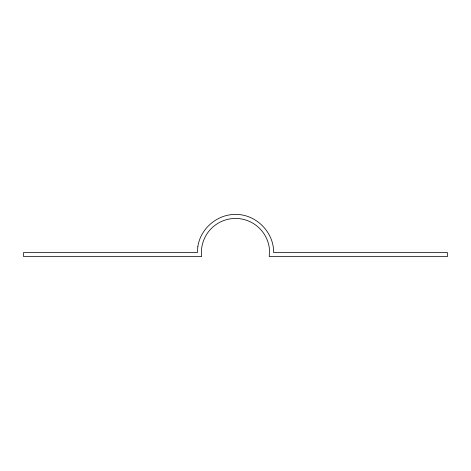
<?xml version="1.0" encoding="UTF-8"?>
<svg xmlns="http://www.w3.org/2000/svg" width="471" height="471" viewBox="0 0 471 471"><rect width="100%" height="100%" fill="white"/><g stroke="black" fill="none" stroke-linecap="round" stroke-linejoin="round"><path stroke-width="0.71" d="M197.849 246.598L197.384 252.556L23.55 252.556L23.55 256.56L201.647 256.56L201.429 250.831A34.118 34.118 0 0 1 231.873 218.638L237.225 218.485A34.118 34.118 0 0 1 269.424 248.929L269.277 256.56L447.45 256.56L447.45 252.556L273.616 252.556C274.004 232.179 255.877 214.052 235.5 214.44C217.278 214.211 200.475 228.559 197.849 246.598"/></g></svg>
